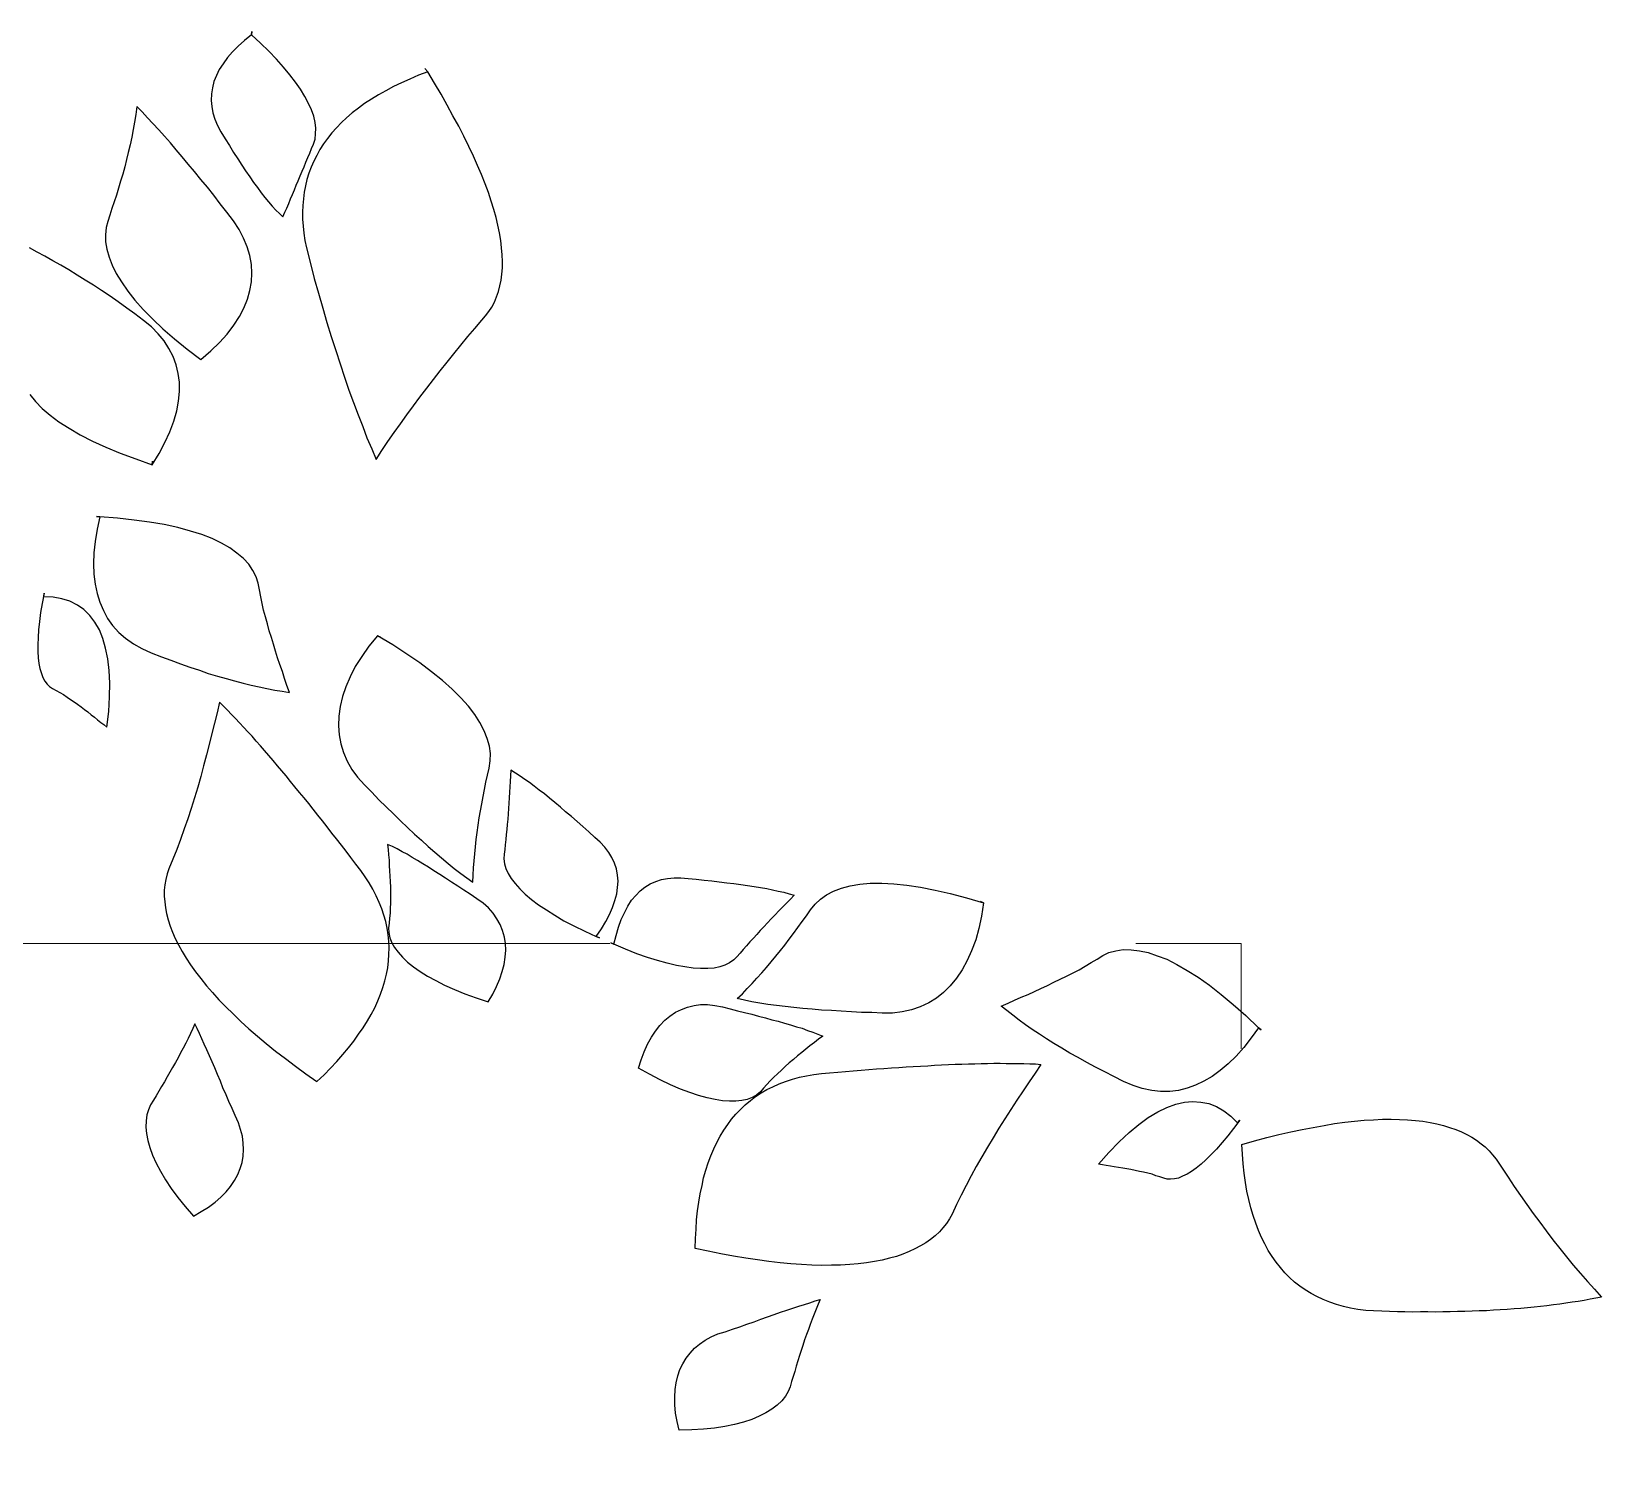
# Model space of a CAD drawing. Header units: metres. Extents: x -4.2 to 85, y -21.1 to 42.
# Drawn here: x 35.3923 to 35.7654, y 21.1872 to 21.5267 of the extents above; entities that cross this region are included whole.
import ezdxf

# ---------------------------------------------------------------- set-up
doc = ezdxf.new("R2010")
doc.units = ezdxf.units.M
doc.header["$MEASUREMENT"] = 0
doc.linetypes.add('XREF ÁREAS COMUNS LILAC$0$HIDDEN', pattern=[0.375, 0.25, -0.125])
doc.layers.add('XREF ÁREAS COMUNS LILAC$0$PROJECAO', color=8, linetype='XREF ÁREAS COMUNS LILAC$0$HIDDEN')
doc.layers.add('XREF ÁREAS COMUNS LILAC$0$VEGET', color=8, linetype='Continuous')

# ---------------------------------------------------------------- blocks, each defined once
blk = doc.blocks.new('XREF ÁREAS COMUNS LILAC$0$ARV')
at = {"layer": 'XREF ÁREAS COMUNS LILAC$0$VEGET'}
for points in [[(-3.77426, 2.56804), (-3.77426, 2.56804), (-3.77328, 2.57028), (-3.77235, 2.57245), (-3.7715, 2.5746), (-3.7707, 2.57669), (-3.76997, 2.57871), (-3.7693, 2.58071), (-3.76865, 2.58265), (-3.76805, 2.58453), (-3.76753, 2.58638), (-3.7671, 2.58816), (-3.76666, 2.58988), (-3.76631, 2.59159), (-3.766, 2.59323), (-3.76578, 2.59484), (-3.76559, 2.59634), (-3.76544, 2.59783), (-3.76538, 2.5993), (-3.76532, 2.60071), (-3.76538, 2.60204), (-3.76543, 2.60332), (-3.76558, 2.60457), (-3.76576, 2.60576), (-3.76599, 2.60694), (-3.76625, 2.60805), (-3.7666, 2.60909), (-3.76699, 2.61012), (-3.7674, 2.61104), (-3.76793, 2.61197), (-3.76842, 2.61282), (-3.76901, 2.61363), (-3.76969, 2.61437), (-3.77036, 2.61511), (-3.77036, 2.61511), (-3.77188, 2.61645), (-3.77339, 2.61778), (-3.77492, 2.61916), (-3.77644, 2.62054), (-3.77792, 2.62193), (-3.7794, 2.62332), (-3.78085, 2.62478), (-3.78228, 2.62618), (-3.78372, 2.62764), (-3.78512, 2.62911), (-3.78647, 2.63059), (-3.78787, 2.63205), (-3.78917, 2.63355), (-3.79047, 2.63504), (-3.79172, 2.63655), (-3.79297, 2.63806), (-3.79297, 2.63806), (-3.79335, 2.63702), (-3.79369, 2.636), (-3.79407, 2.63496), (-3.79438, 2.63389), (-3.7947, 2.63282), (-3.79505, 2.63168), (-3.79536, 2.63056), (-3.79566, 2.62944), (-3.796, 2.62826), (-3.79629, 2.62709), (-3.79658, 2.62592), (-3.79688, 2.62476), (-3.79715, 2.62354), (-3.79743, 2.62232), (-3.79769, 2.62106), (-3.79796, 2.61979), (-3.79822, 2.61853), (-3.79849, 2.61727), (-3.79869, 2.61597), (-3.79894, 2.61466), (-3.79919, 2.61334), (-3.79938, 2.612), (-3.79962, 2.61064), (-3.79981, 2.60929), (-3.80004, 2.60793), (-3.80022, 2.60654), (-3.80041, 2.60519), (-3.80063, 2.60378), (-3.80079, 2.60234), (-3.80097, 2.60095), (-3.80113, 2.5995), (-3.80129, 2.59806), (-3.80129, 2.59806), (-3.80144, 2.59657), (-3.80154, 2.5951), (-3.80155, 2.59365), (-3.80152, 2.59226), (-3.80139, 2.5909), (-3.80122, 2.58955), (-3.80096, 2.58828), (-3.80066, 2.58702), (-3.80026, 2.58578), (-3.79983, 2.58461), (-3.79935, 2.58346), (-3.79878, 2.58237), (-3.79817, 2.58131), (-3.79746, 2.58026), (-3.79672, 2.57928), (-3.79588, 2.57833), (-3.795, 2.57739), (-3.79408, 2.57651), (-3.79306, 2.57566), (-3.79195, 2.57484), (-3.79085, 2.57406), (-3.78966, 2.57331), (-3.78838, 2.57264), (-3.78706, 2.57198), (-3.78568, 2.57133), (-3.78423, 2.57076), (-3.78273, 2.5702), (-3.78114, 2.56971), (-3.77951, 2.56924), (-3.77783, 2.56879), (-3.77607, 2.5684), (-3.77426, 2.56804)], [(-3.75275, 2.56862), (-3.75239, 2.5681), (-3.75239, 2.5681), (-3.75446, 2.567), (-3.75642, 2.56588), (-3.75821, 2.5647), (-3.75983, 2.56347), (-3.76128, 2.56218), (-3.76255, 2.56084), (-3.76366, 2.55944), (-3.76461, 2.55803), (-3.76537, 2.55653), (-3.76598, 2.55501), (-3.76641, 2.55344), (-3.76667, 2.55176), (-3.76671, 2.5501), (-3.76657, 2.54832), (-3.76628, 2.54655), (-3.76575, 2.54468), (-3.76575, 2.54468), (-3.76512, 2.54279), (-3.76451, 2.54099), (-3.7639, 2.5392), (-3.76325, 2.53747), (-3.76256, 2.53575), (-3.76194, 2.53411), (-3.76128, 2.53249), (-3.76058, 2.53093), (-3.75991, 2.52946), (-3.75924, 2.528), (-3.75858, 2.52658), (-3.75789, 2.52523), (-3.75721, 2.52392), (-3.75648, 2.52262), (-3.75578, 2.52142), (-3.75509, 2.52027), (-3.75509, 2.52027), (-3.75439, 2.52145), (-3.75368, 2.52259), (-3.75296, 2.52372), (-3.75226, 2.5249), (-3.75154, 2.52603), (-3.75082, 2.52712), (-3.7501, 2.52825), (-3.74937, 2.52933), (-3.74864, 2.53042), (-3.74792, 2.5315), (-3.74714, 2.5326), (-3.7464, 2.53364), (-3.74559, 2.53464), (-3.74479, 2.53564), (-3.74399, 2.53665), (-3.74317, 2.5376), (-3.74317, 2.5376), (-3.74249, 2.53867), (-3.74196, 2.53991), (-3.74155, 2.54121), (-3.74139, 2.54265), (-3.74136, 2.54421), (-3.74146, 2.54584), (-3.7418, 2.54761), (-3.74222, 2.54945), (-3.74288, 2.55144), (-3.74372, 2.55348), (-3.7447, 2.55568), (-3.74587, 2.55799), (-3.74726, 2.56034), (-3.74878, 2.56281), (-3.7505, 2.56543), (-3.75239, 2.5681), (-3.75275, 2.56862)], [(-3.76989, 2.56704), (-3.76989, 2.56704), (-3.77154, 2.56611), (-3.77306, 2.56527), (-3.77446, 2.56436), (-3.77577, 2.56352), (-3.77693, 2.56268), (-3.778, 2.56186), (-3.77896, 2.56107), (-3.77982, 2.56026), (-3.78053, 2.55949), (-3.78115, 2.55875), (-3.78166, 2.55798), (-3.78209, 2.55729), (-3.78236, 2.5566), (-3.78251, 2.55588), (-3.78259, 2.55524), (-3.78251, 2.55459), (-3.78251, 2.55459), (-3.78236, 2.55385), (-3.78224, 2.55306), (-3.78208, 2.55233), (-3.78201, 2.55152), (-3.78194, 2.55071), (-3.78188, 2.54996), (-3.78181, 2.54915), (-3.78173, 2.54834), (-3.78172, 2.54757), (-3.78171, 2.5468), (-3.78169, 2.54598), (-3.78168, 2.5452), (-3.78168, 2.54448), (-3.78167, 2.54371), (-3.78162, 2.54299), (-3.78162, 2.54227), (-3.78162, 2.54227), (-3.77917, 2.54384), (-3.77698, 2.54544), (-3.775, 2.54703), (-3.77327, 2.54861), (-3.77175, 2.55017), (-3.77049, 2.55177), (-3.76943, 2.55331), (-3.76857, 2.55485), (-3.76802, 2.5564), (-3.76767, 2.55789), (-3.76754, 2.55943), (-3.76764, 2.5609), (-3.76796, 2.56241), (-3.76857, 2.56385), (-3.76939, 2.56527), (-3.77041, 2.56669), (-3.76989, 2.56704)], [(-3.80753, 2.47036), (-3.80753, 2.47036), (-3.80753, 2.47036), (-3.80571, 2.47015), (-3.80397, 2.47002), (-3.80227, 2.46988), (-3.8006, 2.46983), (-3.79895, 2.46983), (-3.7974, 2.46986), (-3.79584, 2.46999), (-3.79436, 2.47009), (-3.79287, 2.47031), (-3.79149, 2.47054), (-3.79012, 2.47082), (-3.78878, 2.4712), (-3.7875, 2.47161), (-3.78628, 2.47206), (-3.78508, 2.47256), (-3.78395, 2.47313), (-3.78287, 2.4737), (-3.78181, 2.47436), (-3.78083, 2.4751), (-3.77985, 2.47584), (-3.77894, 2.47667), (-3.7781, 2.47753), (-3.77727, 2.47843), (-3.77651, 2.47942), (-3.77582, 2.48044), (-3.77514, 2.48152), (-3.77452, 2.48262), (-3.77393, 2.48382), (-3.7734, 2.48506), (-3.77293, 2.48633), (-3.77252, 2.48763), (-3.77214, 2.48903), (-3.77214, 2.48903), (-3.77182, 2.49047), (-3.77147, 2.49196), (-3.77115, 2.4934), (-3.77082, 2.49479), (-3.7705, 2.49622), (-3.77021, 2.49759), (-3.76988, 2.49898), (-3.76959, 2.50035), (-3.76931, 2.50173), (-3.76901, 2.50305), (-3.76871, 2.50438), (-3.76846, 2.50569), (-3.76821, 2.507), (-3.76796, 2.50832), (-3.7677, 2.50958), (-3.76743, 2.51084), (-3.76722, 2.51209), (-3.76699, 2.5133), (-3.76677, 2.51455), (-3.76654, 2.51575), (-3.76636, 2.51694), (-3.76616, 2.51808), (-3.76598, 2.51927), (-3.76579, 2.52041), (-3.76564, 2.52154), (-3.76549, 2.52267), (-3.76534, 2.52379), (-3.76518, 2.52487), (-3.76507, 2.52594), (-3.76496, 2.52701), (-3.76484, 2.52807), (-3.76477, 2.52908), (-3.76477, 2.52908), (-3.76654, 2.52822), (-3.76831, 2.52735), (-3.77013, 2.52648), (-3.772, 2.52559), (-3.77383, 2.52471), (-3.77571, 2.52387), (-3.77759, 2.52303), (-3.77948, 2.52219), (-3.78137, 2.52139), (-3.78327, 2.5206), (-3.78518, 2.51985), (-3.78705, 2.51917), (-3.78898, 2.51847), (-3.79087, 2.51784), (-3.79271, 2.51721), (-3.79458, 2.51669), (-3.79458, 2.51669), (-3.79551, 2.51632), (-3.79646, 2.51584), (-3.79735, 2.51533), (-3.79818, 2.51479), (-3.79902, 2.51409), (-3.79979, 2.51335), (-3.80055, 2.51257), (-3.80124, 2.5117), (-3.80195, 2.51073), (-3.80259, 2.50972), (-3.80323, 2.50866), (-3.80378, 2.50752), (-3.80432, 2.50628), (-3.80483, 2.505), (-3.80532, 2.50362), (-3.80575, 2.50221), (-3.80615, 2.5007), (-3.80649, 2.49915), (-3.80685, 2.4975), (-3.80711, 2.49582), (-3.80738, 2.49404), (-3.80759, 2.49222), (-3.80773, 2.49032), (-3.8079, 2.48836), (-3.80801, 2.48636), (-3.80803, 2.48424), (-3.80805, 2.48211), (-3.80804, 2.47989), (-3.80796, 2.47758), (-3.80787, 2.47523), (-3.80771, 2.47284), (-3.80753, 2.47036)], [(-3.73644, 2.51374), (-3.73662, 2.51436), (-3.73662, 2.51436), (-3.73909, 2.51434), (-3.74142, 2.51415), (-3.74362, 2.51389), (-3.74571, 2.5134), (-3.74762, 2.51286), (-3.74945, 2.51219), (-3.75113, 2.51136), (-3.75267, 2.5104), (-3.75408, 2.50934), (-3.7553, 2.50816), (-3.75638, 2.50687), (-3.75732, 2.50542), (-3.75813, 2.5039), (-3.75874, 2.50223), (-3.75919, 2.5005), (-3.75948, 2.4986), (-3.75948, 2.4986), (-3.75966, 2.49669), (-3.7599, 2.49476), (-3.76005, 2.49291), (-3.76018, 2.49101), (-3.76034, 2.48921), (-3.76051, 2.4874), (-3.76058, 2.48562), (-3.76066, 2.48389), (-3.76075, 2.48221), (-3.76081, 2.48059), (-3.76082, 2.47899), (-3.76084, 2.47738), (-3.76083, 2.47588), (-3.76077, 2.4744), (-3.76068, 2.47297), (-3.76055, 2.47161), (-3.76055, 2.47161), (-3.75954, 2.47242), (-3.75846, 2.47319), (-3.75739, 2.47395), (-3.7563, 2.47468), (-3.75522, 2.47545), (-3.75408, 2.47618), (-3.75293, 2.47687), (-3.7518, 2.4776), (-3.75064, 2.47829), (-3.74949, 2.47897), (-3.74833, 2.47961), (-3.74712, 2.48027), (-3.74595, 2.4809), (-3.74474, 2.48156), (-3.74356, 2.48215), (-3.74234, 2.48275), (-3.74234, 2.48275), (-3.74118, 2.48344), (-3.74014, 2.4843), (-3.73918, 2.4853), (-3.73833, 2.48652), (-3.73757, 2.48787), (-3.73693, 2.48945), (-3.73638, 2.49116), (-3.73593, 2.49304), (-3.73564, 2.49514), (-3.73544, 2.49737), (-3.73535, 2.49978), (-3.73535, 2.50236), (-3.73551, 2.50511), (-3.73575, 2.50799), (-3.73611, 2.51109), (-3.73662, 2.51436), (-3.73644, 2.51374)], [(-3.84134, 2.47215), (-3.84134, 2.47215), (-3.84134, 2.47215), (-3.83978, 2.47156), (-3.83829, 2.47105), (-3.83679, 2.47069), (-3.83538, 2.47047), (-3.834, 2.47034), (-3.83271, 2.47034), (-3.8314, 2.47046), (-3.83017, 2.4707), (-3.82904, 2.47107), (-3.82793, 2.47154), (-3.82691, 2.47214), (-3.82591, 2.47283), (-3.82501, 2.47366), (-3.82413, 2.47458), (-3.82339, 2.47561), (-3.82267, 2.47674), (-3.82267, 2.47674), (-3.82206, 2.47806), (-3.82138, 2.47933), (-3.82076, 2.48059), (-3.82012, 2.48181), (-3.81949, 2.48307), (-3.81884, 2.48424), (-3.81825, 2.48544), (-3.81764, 2.48659), (-3.81707, 2.48769), (-3.8165, 2.48878), (-3.81597, 2.48986), (-3.81549, 2.49087), (-3.815, 2.49189), (-3.81454, 2.49285), (-3.81407, 2.49376), (-3.8137, 2.49464), (-3.8137, 2.49464), (-3.81461, 2.49438), (-3.81558, 2.49416), (-3.81654, 2.49389), (-3.81751, 2.49366), (-3.81853, 2.49343), (-3.81952, 2.49325), (-3.82049, 2.49303), (-3.82152, 2.49284), (-3.82256, 2.49266), (-3.82354, 2.49248), (-3.82453, 2.49231), (-3.82556, 2.49212), (-3.82656, 2.49199), (-3.82754, 2.49182), (-3.82854, 2.49169), (-3.82948, 2.49153), (-3.82948, 2.49153), (-3.83048, 2.4914), (-3.83144, 2.49113), (-3.83237, 2.49077), (-3.83329, 2.4902), (-3.83423, 2.48947), (-3.83507, 2.48861), (-3.83592, 2.48759), (-3.83668, 2.48645), (-3.83747, 2.48519), (-3.8382, 2.48374), (-3.83884, 2.48217), (-3.83949, 2.48043), (-3.84005, 2.47857), (-3.84052, 2.47657), (-3.84095, 2.47443), (-3.84134, 2.47215)], [(-3.77591, 2.45528), (-3.77591, 2.45528), (-3.77591, 2.45528), (-3.77428, 2.45554), (-3.77273, 2.45592), (-3.77125, 2.45634), (-3.7699, 2.45688), (-3.76866, 2.45743), (-3.76751, 2.45812), (-3.76643, 2.45889), (-3.76552, 2.45971), (-3.76469, 2.46062), (-3.764, 2.46164), (-3.76342, 2.46269), (-3.76297, 2.46385), (-3.76263, 2.46503), (-3.76243, 2.46633), (-3.76239, 2.46768), (-3.76248, 2.4691), (-3.76248, 2.4691), (-3.76264, 2.47056), (-3.76282, 2.47196), (-3.76295, 2.47332), (-3.76307, 2.47468), (-3.76323, 2.47598), (-3.76339, 2.47728), (-3.76354, 2.47853), (-3.76367, 2.47973), (-3.76385, 2.48092), (-3.76402, 2.48207), (-3.76419, 2.48321), (-3.76434, 2.4843), (-3.76458, 2.48532), (-3.76476, 2.48636), (-3.76499, 2.48733), (-3.76526, 2.48829), (-3.76526, 2.48829), (-3.76594, 2.48758), (-3.76663, 2.48692), (-3.76736, 2.48619), (-3.7681, 2.48552), (-3.76879, 2.48486), (-3.76953, 2.48418), (-3.77027, 2.48351), (-3.77101, 2.48283), (-3.77181, 2.48219), (-3.77257, 2.48157), (-3.77332, 2.48094), (-3.77404, 2.48038), (-3.77481, 2.4798), (-3.77559, 2.47927), (-3.77633, 2.47875), (-3.77707, 2.47828), (-3.77707, 2.47828), (-3.77773, 2.47768), (-3.77834, 2.47689), (-3.77882, 2.47603), (-3.77918, 2.4751), (-3.77945, 2.47404), (-3.77963, 2.47285), (-3.77972, 2.47153), (-3.77969, 2.47015), (-3.77957, 2.46863), (-3.77938, 2.46703), (-3.77905, 2.46531), (-3.77865, 2.46351), (-3.77811, 2.46159), (-3.77749, 2.45959), (-3.77674, 2.45748), (-3.77591, 2.45528)], [(-3.75359, 2.44694), (-3.75377, 2.44756), (-3.75377, 2.44756), (-3.75211, 2.44772), (-3.75052, 2.44796), (-3.74906, 2.44827), (-3.74772, 2.44865), (-3.74645, 2.44911), (-3.74526, 2.44965), (-3.74425, 2.4503), (-3.7433, 2.45098), (-3.74249, 2.45178), (-3.74176, 2.45266), (-3.74115, 2.45361), (-3.74066, 2.45462), (-3.74029, 2.45571), (-3.74, 2.45688), (-3.73983, 2.45811), (-3.7398, 2.45947), (-3.7398, 2.45947), (-3.73971, 2.46099), (-3.73966, 2.46246), (-3.7396, 2.46387), (-3.73958, 2.46527), (-3.73956, 2.46667), (-3.73951, 2.46798), (-3.73953, 2.46932), (-3.73952, 2.47057), (-3.73951, 2.47181), (-3.73958, 2.47298), (-3.7396, 2.47416), (-3.73966, 2.47528), (-3.73975, 2.47634), (-3.73984, 2.4774), (-3.73997, 2.4784), (-3.7401, 2.4794), (-3.7401, 2.4794), (-3.74091, 2.47881), (-3.74176, 2.47816), (-3.74258, 2.47756), (-3.74339, 2.47697), (-3.74421, 2.47638), (-3.74503, 2.47579), (-3.74584, 2.47519), (-3.74667, 2.47465), (-3.74744, 2.47407), (-3.74827, 2.47353), (-3.74905, 2.473), (-3.74983, 2.47247), (-3.75061, 2.47194), (-3.75139, 2.4714), (-3.75214, 2.47094), (-3.75289, 2.47047), (-3.75289, 2.47047), (-3.75357, 2.46996), (-3.7542, 2.46927), (-3.75476, 2.46849), (-3.75518, 2.4676), (-3.75556, 2.46656), (-3.7558, 2.4654), (-3.75601, 2.4641), (-3.75613, 2.46272), (-3.75611, 2.46118), (-3.75608, 2.45958), (-3.75589, 2.45783), (-3.75563, 2.45599), (-3.75534, 2.45405), (-3.75492, 2.452), (-3.75436, 2.44983), (-3.75377, 2.44756), (-3.75359, 2.44694)], [(-3.75297, 2.44474), (-3.7528, 2.44411), (-3.7528, 2.44411), (-3.7513, 2.44485), (-3.74982, 2.44547), (-3.74841, 2.44597), (-3.74707, 2.44635), (-3.74575, 2.44662), (-3.74445, 2.44678), (-3.74325, 2.44676), (-3.74209, 2.44667), (-3.74098, 2.44641), (-3.73989, 2.44605), (-3.73888, 2.44556), (-3.73793, 2.44495), (-3.73705, 2.44421), (-3.73619, 2.44337), (-3.7354, 2.4424), (-3.73467, 2.44126), (-3.73467, 2.44126), (-3.7338, 2.44001), (-3.73299, 2.43879), (-3.73219, 2.43762), (-3.73144, 2.43643), (-3.73069, 2.43525), (-3.72997, 2.43416), (-3.72929, 2.43301), (-3.72863, 2.43195), (-3.72797, 2.4309), (-3.72742, 2.42986), (-3.72682, 2.42884), (-3.72628, 2.42785), (-3.72581, 2.4269), (-3.72533, 2.42595), (-3.72492, 2.42503), (-3.7245, 2.42412), (-3.7245, 2.42412), (-3.72551, 2.42419), (-3.72657, 2.42431), (-3.72758, 2.42439), (-3.72858, 2.42446), (-3.72959, 2.42454), (-3.73059, 2.42462), (-3.7316, 2.4247), (-3.73259, 2.42473), (-3.73355, 2.42482), (-3.73454, 2.42485), (-3.73548, 2.4249), (-3.73642, 2.42494), (-3.73737, 2.42499), (-3.73831, 2.42503), (-3.73919, 2.42504), (-3.74007, 2.42505), (-3.74007, 2.42505), (-3.74092, 2.42512), (-3.74182, 2.42538), (-3.7427, 2.42576), (-3.74353, 2.4263), (-3.7444, 2.42699), (-3.74521, 2.42784), (-3.74606, 2.42884), (-3.74689, 2.42995), (-3.74768, 2.43128), (-3.74848, 2.43266), (-3.74924, 2.43426), (-3.74998, 2.43596), (-3.75075, 2.43776), (-3.75146, 2.43973), (-3.75211, 2.44188), (-3.7528, 2.44411), (-3.75297, 2.44474)], [(-3.76764, 2.42596), (-3.76764, 2.42596), (-3.76764, 2.42596), (-3.76611, 2.4266), (-3.76459, 2.42708), (-3.76311, 2.4275), (-3.76168, 2.42775), (-3.76033, 2.42792), (-3.75899, 2.42794), (-3.75767, 2.42784), (-3.75647, 2.42761), (-3.75529, 2.42727), (-3.75416, 2.42677), (-3.75312, 2.42618), (-3.75213, 2.42542), (-3.75122, 2.42459), (-3.75037, 2.42359), (-3.74964, 2.42246), (-3.74897, 2.4212), (-3.74897, 2.4212), (-3.74834, 2.41987), (-3.74777, 2.41859), (-3.74716, 2.41736), (-3.74656, 2.41613), (-3.74602, 2.41494), (-3.74547, 2.41375), (-3.74494, 2.41261), (-3.74443, 2.41151), (-3.74396, 2.4104), (-3.74351, 2.40934), (-3.74305, 2.40828), (-3.74261, 2.40727), (-3.74228, 2.40627), (-3.7419, 2.40529), (-3.74158, 2.40435), (-3.74131, 2.40339), (-3.74131, 2.40339), (-3.74226, 2.40364), (-3.7432, 2.40384), (-3.74419, 2.40408), (-3.74518, 2.40427), (-3.74611, 2.40447), (-3.7471, 2.40466), (-3.74808, 2.40484), (-3.74907, 2.40503), (-3.75008, 2.40516), (-3.75105, 2.4053), (-3.75202, 2.40544), (-3.75293, 2.40554), (-3.75389, 2.40564), (-3.75483, 2.40568), (-3.75573, 2.40574), (-3.75661, 2.40575), (-3.75661, 2.40575), (-3.75749, 2.40591), (-3.75841, 2.40627), (-3.75927, 2.40675), (-3.76007, 2.40736), (-3.76085, 2.40812), (-3.76163, 2.40904), (-3.7624, 2.41012), (-3.7631, 2.41131), (-3.76379, 2.41267), (-3.76446, 2.41414), (-3.76508, 2.41577), (-3.76567, 2.41752), (-3.76621, 2.41943), (-3.76673, 2.42146), (-3.7672, 2.42366), (-3.76764, 2.42596)], [(-3.70344, 2.39675), (-3.70326, 2.39613), (-3.70326, 2.39613), (-3.70539, 2.39485), (-3.70747, 2.3938), (-3.70948, 2.39287), (-3.71151, 2.39219), (-3.71343, 2.39165), (-3.71534, 2.39127), (-3.71721, 2.39111), (-3.71902, 2.39111), (-3.72078, 2.39129), (-3.72243, 2.39165), (-3.72403, 2.39218), (-3.72558, 2.39293), (-3.72707, 2.39381), (-3.72847, 2.39491), (-3.72975, 2.39615), (-3.73099, 2.39761), (-3.73099, 2.39761), (-3.73215, 2.39915), (-3.73335, 2.40067), (-3.73445, 2.40217), (-3.73556, 2.40372), (-3.73664, 2.40517), (-3.73772, 2.40663), (-3.73871, 2.40811), (-3.73968, 2.40954), (-3.74064, 2.41092), (-3.74154, 2.41227), (-3.74239, 2.41364), (-3.74324, 2.415), (-3.74402, 2.41628), (-3.74474, 2.41758), (-3.74541, 2.41884), (-3.74601, 2.42006), (-3.74601, 2.42006), (-3.74473, 2.41991), (-3.74341, 2.41982), (-3.74209, 2.41972), (-3.74078, 2.41968), (-3.73946, 2.41958), (-3.73811, 2.41955), (-3.73677, 2.41957), (-3.73542, 2.41954), (-3.73408, 2.41955), (-3.73274, 2.41957), (-3.73141, 2.41963), (-3.73003, 2.41971), (-3.72871, 2.41977), (-3.72733, 2.41985), (-3.72602, 2.41996), (-3.72466, 2.42009), (-3.72466, 2.42009), (-3.72332, 2.4201), (-3.72197, 2.41992), (-3.72063, 2.41957), (-3.71927, 2.41897), (-3.71792, 2.41821), (-3.71655, 2.4172), (-3.71519, 2.41604), (-3.71382, 2.41466), (-3.71248, 2.41303), (-3.71114, 2.41123), (-3.7098, 2.40923), (-3.70846, 2.40702), (-3.70715, 2.4046), (-3.70585, 2.40201), (-3.70454, 2.39918), (-3.70326, 2.39613), (-3.70344, 2.39675)], [(-3.59782, 2.39013), (-3.5984, 2.39074), (-3.5984, 2.39074), (-3.59925, 2.38916), (-3.60017, 2.38766), (-3.60106, 2.38622), (-3.60196, 2.38483), (-3.60293, 2.38352), (-3.60388, 2.38227), (-3.60484, 2.38112), (-3.60581, 2.37996), (-3.60682, 2.37895), (-3.60788, 2.37793), (-3.60891, 2.37702), (-3.60993, 2.37622), (-3.611, 2.37545), (-3.61209, 2.37473), (-3.6132, 2.37405), (-3.61428, 2.37349), (-3.61542, 2.37296), (-3.61659, 2.37253), (-3.61773, 2.37215), (-3.61888, 2.37183), (-3.62004, 2.37155), (-3.62128, 2.37136), (-3.62248, 2.37123), (-3.62367, 2.3712), (-3.62491, 2.37121), (-3.62617, 2.37127), (-3.62739, 2.37139), (-3.62869, 2.3716), (-3.62995, 2.37186), (-3.63123, 2.37217), (-3.63254, 2.37258), (-3.63386, 2.37303), (-3.63386, 2.37303), (-3.63661, 2.37417), (-3.6393, 2.37528), (-3.64189, 2.37641), (-3.6445, 2.37758), (-3.64705, 2.37873), (-3.6495, 2.3799), (-3.65195, 2.38107), (-3.65429, 2.38222), (-3.65658, 2.38338), (-3.65888, 2.38454), (-3.66101, 2.3857), (-3.66315, 2.38686), (-3.66518, 2.38799), (-3.66719, 2.38908), (-3.66907, 2.39025), (-3.67093, 2.39133), (-3.67093, 2.39133), (-3.66909, 2.39216), (-3.66732, 2.39302), (-3.66551, 2.39395), (-3.6637, 2.39487), (-3.6619, 2.3958), (-3.6601, 2.39677), (-3.65831, 2.39774), (-3.65652, 2.39876), (-3.65474, 2.39978), (-3.65296, 2.4008), (-3.65118, 2.40182), (-3.64946, 2.40287), (-3.64774, 2.40393), (-3.64597, 2.40499), (-3.64432, 2.40608), (-3.6426, 2.40714), (-3.6426, 2.40714), (-3.64172, 2.40769), (-3.64083, 2.4082), (-3.63991, 2.40862), (-3.63892, 2.40895), (-3.63791, 2.40923), (-3.63688, 2.40942), (-3.63583, 2.40956), (-3.63471, 2.40962), (-3.63362, 2.40962), (-3.63246, 2.40953), (-3.63124, 2.40941), (-3.63003, 2.40918), (-3.62876, 2.40887), (-3.62748, 2.40856), (-3.62611, 2.40811), (-3.62473, 2.40762), (-3.62334, 2.40709), (-3.62192, 2.40645), (-3.62049, 2.40577), (-3.61898, 2.40501), (-3.61746, 2.40419), (-3.61586, 2.4033), (-3.6143, 2.40234), (-3.61266, 2.40131), (-3.61101, 2.40022), (-3.60928, 2.39905), (-3.60754, 2.39784), (-3.60578, 2.39652), (-3.604, 2.39516), (-3.60215, 2.39377), (-3.60029, 2.39228), (-3.5984, 2.39074), (-3.59782, 2.39013)], [(-3.78671, 2.39658), (-3.78671, 2.39658), (-3.78671, 2.39658), (-3.78527, 2.39771), (-3.78386, 2.39873), (-3.78248, 2.39974), (-3.78109, 2.40065), (-3.77968, 2.40152), (-3.77835, 2.40231), (-3.77694, 2.40301), (-3.77563, 2.40369), (-3.77425, 2.40429), (-3.77295, 2.40481), (-3.77164, 2.40529), (-3.77029, 2.40566), (-3.76899, 2.40598), (-3.76771, 2.40624), (-3.76643, 2.40644), (-3.76516, 2.40654), (-3.76395, 2.40663), (-3.7627, 2.40662), (-3.76148, 2.4065), (-3.76025, 2.40638), (-3.75905, 2.40615), (-3.75788, 2.40585), (-3.7567, 2.40552), (-3.75554, 2.40507), (-3.75441, 2.40456), (-3.75327, 2.404), (-3.75217, 2.40338), (-3.75104, 2.40267), (-3.74994, 2.40189), (-3.74887, 2.40105), (-3.74784, 2.40015), (-3.74679, 2.39916), (-3.74679, 2.39916), (-3.74577, 2.3981), (-3.74468, 2.39701), (-3.74366, 2.39595), (-3.74265, 2.39494), (-3.74163, 2.39389), (-3.74067, 2.39287), (-3.73966, 2.39186), (-3.7387, 2.39084), (-3.73774, 2.38981), (-3.73679, 2.38884), (-3.73584, 2.38787), (-3.73494, 2.38688), (-3.73405, 2.38589), (-3.73315, 2.3849), (-3.73226, 2.38396), (-3.73137, 2.38302), (-3.73054, 2.38207), (-3.72971, 2.38116), (-3.72887, 2.38021), (-3.72805, 2.37931), (-3.72727, 2.37839), (-3.72651, 2.37752), (-3.72573, 2.3766), (-3.72497, 2.37573), (-3.72426, 2.37484), (-3.72354, 2.37396), (-3.72283, 2.37307), (-3.72213, 2.37224), (-3.72147, 2.37139), (-3.72082, 2.37054), (-3.72016, 2.36969), (-3.71957, 2.36887), (-3.71957, 2.36887), (-3.72154, 2.36868), (-3.7235, 2.36849), (-3.72551, 2.36828), (-3.72757, 2.36806), (-3.72958, 2.36786), (-3.73162, 2.36759), (-3.73367, 2.36732), (-3.73572, 2.36706), (-3.73775, 2.36674), (-3.73978, 2.36643), (-3.7418, 2.36607), (-3.74375, 2.36567), (-3.74576, 2.36526), (-3.7477, 2.36481), (-3.7496, 2.36438), (-3.75147, 2.36386), (-3.75147, 2.36386), (-3.75245, 2.36368), (-3.75351, 2.36359), (-3.75454, 2.36356), (-3.75553, 2.36359), (-3.75661, 2.36375), (-3.75765, 2.36397), (-3.75871, 2.36424), (-3.75975, 2.36462), (-3.76086, 2.36508), (-3.76194, 2.36561), (-3.76303, 2.36618), (-3.76411, 2.36686), (-3.7652, 2.36764), (-3.76632, 2.36846), (-3.76745, 2.36938), (-3.76856, 2.37036), (-3.76969, 2.37144), (-3.77079, 2.37258), (-3.77196, 2.3738), (-3.77305, 2.37509), (-3.77421, 2.37647), (-3.77534, 2.37791), (-3.77645, 2.37946), (-3.77762, 2.38105), (-3.77876, 2.38269), (-3.77989, 2.38449), (-3.78102, 2.38629), (-3.78217, 2.38819), (-3.78331, 2.3902), (-3.78446, 2.39225), (-3.78557, 2.39437), (-3.78671, 2.39658)], [(-3.81461, 2.37739), (-3.81461, 2.37739), (-3.81461, 2.37739), (-3.81358, 2.37871), (-3.81258, 2.37992), (-3.81149, 2.38101), (-3.81041, 2.38193), (-3.8093, 2.38276), (-3.80819, 2.38344), (-3.80702, 2.38403), (-3.80585, 2.38446), (-3.80468, 2.38474), (-3.80349, 2.38492), (-3.80231, 2.38494), (-3.8011, 2.38487), (-3.7999, 2.38464), (-3.79867, 2.38432), (-3.79749, 2.38382), (-3.79629, 2.38323), (-3.79629, 2.38323), (-3.79508, 2.38243), (-3.79384, 2.38169), (-3.79265, 2.38095), (-3.79147, 2.38024), (-3.79027, 2.37949), (-3.78911, 2.37884), (-3.78797, 2.37813), (-3.78685, 2.37746), (-3.7858, 2.37683), (-3.78474, 2.37619), (-3.78373, 2.37555), (-3.78278, 2.37494), (-3.78183, 2.37432), (-3.78094, 2.37375), (-3.78007, 2.37322), (-3.77929, 2.37266), (-3.77929, 2.37266), (-3.7802, 2.3724), (-3.78115, 2.37209), (-3.78211, 2.37182), (-3.78305, 2.3715), (-3.78404, 2.37117), (-3.78497, 2.3708), (-3.78592, 2.37048), (-3.7869, 2.3701), (-3.78788, 2.36972), (-3.78881, 2.36936), (-3.78974, 2.36899), (-3.79072, 2.36861), (-3.79164, 2.3682), (-3.79257, 2.36783), (-3.79349, 2.36742), (-3.79437, 2.36706), (-3.79437, 2.36706), (-3.79529, 2.36665), (-3.79624, 2.36638), (-3.79723, 2.3662), (-3.79832, 2.36621), (-3.79949, 2.36634), (-3.80066, 2.36663), (-3.80192, 2.36705), (-3.80317, 2.36763), (-3.80449, 2.36829), (-3.80587, 2.36915), (-3.80724, 2.37016), (-3.8087, 2.3713), (-3.81015, 2.37259), (-3.8116, 2.37405), (-3.81308, 2.37565), (-3.81461, 2.37739)], [(-3.68866, 2.34144), (-3.68863, 2.34207), (-3.68863, 2.34207), (-3.69097, 2.34192), (-3.69323, 2.34186), (-3.69537, 2.34192), (-3.69739, 2.34213), (-3.6993, 2.34247), (-3.70109, 2.34295), (-3.70276, 2.34356), (-3.7043, 2.34427), (-3.70574, 2.34515), (-3.70705, 2.34613), (-3.70825, 2.34724), (-3.70934, 2.34854), (-3.71025, 2.34993), (-3.71106, 2.35152), (-3.71173, 2.35319), (-3.71226, 2.35505), (-3.71226, 2.35505), (-3.71271, 2.357), (-3.71312, 2.35885), (-3.71354, 2.36069), (-3.7139, 2.36251), (-3.71421, 2.36433), (-3.71454, 2.36605), (-3.71482, 2.36778), (-3.71504, 2.36948), (-3.71523, 2.37108), (-3.71542, 2.37268), (-3.7156, 2.37423), (-3.71572, 2.37575), (-3.71582, 2.37722), (-3.71588, 2.3787), (-3.71591, 2.38009), (-3.71593, 2.38143), (-3.71593, 2.38143), (-3.71471, 2.38079), (-3.71351, 2.3802), (-3.71231, 2.37961), (-3.71109, 2.37897), (-3.70989, 2.37838), (-3.7087, 2.37783), (-3.7075, 2.37724), (-3.70632, 2.3767), (-3.70513, 2.37615), (-3.70394, 2.37561), (-3.7027, 2.37508), (-3.70153, 2.37458), (-3.70032, 2.37415), (-3.69911, 2.37371), (-3.6979, 2.37328), (-3.69671, 2.37289), (-3.69671, 2.37289), (-3.69557, 2.37233), (-3.69447, 2.37156), (-3.69344, 2.37066), (-3.69255, 2.36951), (-3.69171, 2.3682), (-3.69094, 2.36676), (-3.69031, 2.36507), (-3.6897, 2.36328), (-3.68923, 2.36124), (-3.68888, 2.35907), (-3.68856, 2.35667), (-3.68835, 2.35409), (-3.68831, 2.35136), (-3.68832, 2.34846), (-3.68842, 2.34533), (-3.68863, 2.34207), (-3.68866, 2.34144)], [(-3.59551, 2.35737), (-3.59614, 2.3574), (-3.59614, 2.3574), (-3.59737, 2.35628), (-3.59858, 2.35526), (-3.59978, 2.35436), (-3.60096, 2.35361), (-3.60218, 2.35296), (-3.60337, 2.35241), (-3.60455, 2.35203), (-3.60571, 2.35175), (-3.60692, 2.35162), (-3.60805, 2.35161), (-3.60923, 2.35174), (-3.61034, 2.352), (-3.61147, 2.35235), (-3.6126, 2.35286), (-3.61367, 2.35354), (-3.61477, 2.35432), (-3.61477, 2.35432), (-3.61592, 2.35529), (-3.61707, 2.35625), (-3.61821, 2.35717), (-3.61925, 2.35812), (-3.62033, 2.35901), (-3.6213, 2.35987), (-3.62228, 2.36078), (-3.62319, 2.36161), (-3.62404, 2.36246), (-3.6249, 2.3633), (-3.6257, 2.36411), (-3.62639, 2.3649), (-3.62708, 2.36569), (-3.6277, 2.36644), (-3.62822, 2.36718), (-3.62874, 2.36791), (-3.62874, 2.36791), (-3.62787, 2.36815), (-3.62706, 2.36838), (-3.62615, 2.36864), (-3.62527, 2.36883), (-3.62441, 2.36908), (-3.6235, 2.36933), (-3.62263, 2.36953), (-3.62172, 2.36979), (-3.62079, 2.37), (-3.61988, 2.37025), (-3.61902, 2.3705), (-3.6181, 2.3707), (-3.61723, 2.37095), (-3.61637, 2.37119), (-3.61549, 2.37139), (-3.61463, 2.37163), (-3.61463, 2.37163), (-3.61365, 2.3718), (-3.61266, 2.37177), (-3.61164, 2.37165), (-3.61058, 2.37138), (-3.60948, 2.37096), (-3.60839, 2.37039), (-3.60725, 2.36968), (-3.60608, 2.36882), (-3.60488, 2.36786), (-3.60369, 2.36675), (-3.6025, 2.36548), (-3.60124, 2.36413), (-3.59999, 2.36262), (-3.59871, 2.36102), (-3.59744, 2.35926), (-3.59614, 2.3574), (-3.59551, 2.35737)], [(-3.65708, 2.35655), (-3.65708, 2.35655), (-3.65708, 2.35655), (-3.65526, 2.35815), (-3.65348, 2.35953), (-3.65174, 2.3607), (-3.64995, 2.36172), (-3.64822, 2.36252), (-3.64652, 2.3631), (-3.64483, 2.36353), (-3.64313, 2.36375), (-3.64149, 2.3638), (-3.6399, 2.36367), (-3.63831, 2.36335), (-3.63671, 2.36282), (-3.63517, 2.36211), (-3.63368, 2.36124), (-3.6322, 2.36021), (-3.63076, 2.35896), (-3.63076, 2.35896), (-3.62937, 2.35749), (-3.62798, 2.35607), (-3.6266, 2.35465), (-3.62528, 2.35327), (-3.624, 2.35187), (-3.62274, 2.35052), (-3.62153, 2.34915), (-3.62035, 2.34788), (-3.6192, 2.34655), (-3.61807, 2.34532), (-3.61699, 2.34407), (-3.61598, 2.34285), (-3.61501, 2.34163), (-3.61407, 2.3405), (-3.61313, 2.33936), (-3.6123, 2.33825), (-3.6123, 2.33825), (-3.61375, 2.33826), (-3.61519, 2.33822), (-3.61662, 2.33817), (-3.61805, 2.33808), (-3.61952, 2.33798), (-3.62093, 2.33784), (-3.62229, 2.33771), (-3.6237, 2.33757), (-3.62509, 2.33739), (-3.62643, 2.33717), (-3.62777, 2.33699), (-3.62911, 2.33677), (-3.63039, 2.33656), (-3.63167, 2.33631), (-3.63291, 2.33611), (-3.63413, 2.33587), (-3.63413, 2.33587), (-3.63533, 2.33574), (-3.63664, 2.33579), (-3.63794, 2.33599), (-3.63924, 2.3364), (-3.64066, 2.33703), (-3.64208, 2.33782), (-3.64348, 2.33877), (-3.64491, 2.33997), (-3.64643, 2.34135), (-3.64791, 2.3429), (-3.64938, 2.34466), (-3.65093, 2.34665), (-3.65247, 2.3488), (-3.65401, 2.35116), (-3.65553, 2.35378), (-3.65708, 2.35655)], [(-3.67704, 2.3503), (-3.67767, 2.35033), (-3.67767, 2.35033), (-3.67542, 2.35133), (-3.67326, 2.35209), (-3.67116, 2.35274), (-3.66911, 2.35316), (-3.66717, 2.35345), (-3.66533, 2.3535), (-3.66355, 2.35343), (-3.66183, 2.3532), (-3.66026, 2.35276), (-3.65869, 2.35217), (-3.65728, 2.35138), (-3.65592, 2.35041), (-3.65463, 2.34933), (-3.65345, 2.34806), (-3.65236, 2.34661), (-3.65139, 2.34497), (-3.65139, 2.34497), (-3.65044, 2.34327), (-3.64956, 2.34161), (-3.64866, 2.33989), (-3.64783, 2.33822), (-3.64699, 2.33654), (-3.64622, 2.33489), (-3.64549, 2.33324), (-3.64478, 2.33163), (-3.64405, 2.32997), (-3.6434, 2.3284), (-3.6428, 2.32681), (-3.64215, 2.32523), (-3.6416, 2.32368), (-3.64103, 2.32219)], [(-3.66798, 2.32607), (-3.66911, 2.3273), (-3.67018, 2.3287), (-3.67125, 2.33032), (-3.67222, 2.33211), (-3.67315, 2.33412), (-3.67404, 2.33636), (-3.67487, 2.33876), (-3.67566, 2.34138), (-3.6764, 2.34417), (-3.67703, 2.34715), (-3.67767, 2.35033), (-3.67704, 2.3503)], [(-3.7041, 2.33382), (-3.7041, 2.33382), (-3.70599, 2.33375), (-3.70773, 2.33368), (-3.7094, 2.33373), (-3.71096, 2.33375), (-3.71239, 2.33387), (-3.71372, 2.33401), (-3.71496, 2.33417), (-3.71611, 2.33442), (-3.71712, 2.3347), (-3.71804, 2.33501), (-3.71887, 2.3354), (-3.71959, 2.33576), (-3.72019, 2.33622), (-3.7207, 2.33674), (-3.7211, 2.33725), (-3.72137, 2.33785), (-3.72137, 2.33785), (-3.72162, 2.33855), (-3.72193, 2.33929), (-3.72219, 2.34), (-3.72255, 2.34072), (-3.72291, 2.34145), (-3.72325, 2.34213), (-3.72361, 2.34285), (-3.72397, 2.34358), (-3.72437, 2.34424), (-3.72476, 2.34491), (-3.72517, 2.34562), (-3.72556, 2.34629), (-3.72594, 2.3469), (-3.72634, 2.34757), (-3.72667, 2.3482), (-3.72705, 2.34881), (-3.72705, 2.34881), (-3.72414, 2.34876), (-3.72144, 2.34854), (-3.71892, 2.34821), (-3.71662, 2.34777), (-3.7145, 2.34723), (-3.7126, 2.34653), (-3.71088, 2.34577), (-3.70935, 2.34491), (-3.70807, 2.34387), (-3.70699, 2.34278), (-3.70607, 2.34154), (-3.70539, 2.34024), (-3.70488, 2.33878), (-3.70465, 2.33724), (-3.7046, 2.3356), (-3.70473, 2.33385), (-3.7041, 2.33382)]]:
    blk.add_lwpolyline(points, dxfattribs=at)

msp = doc.modelspace()

# ---------------------------------------------------------------- linework, layer by layer
at = {"layer": 'XREF ÁREAS COMUNS LILAC$0$PROJECAO', "linetype": 'XREF ÁREAS COMUNS LILAC$0$HIDDEN', "lineweight": 13}
for p in [(35.27975, 21.30986), (35.67975, 19.40986)]:
    msp.add_line(p, (35.67975, 21.30986), dxfattribs=at)

# ---------------------------------------------------------------- block references
at = {"layer": 'XREF ÁREAS COMUNS LILAC$0$VEGET', "lineweight": 0, "xscale": -1.281466925158887, "yscale": 1.281466925154745, "zscale": 1.281466925154567, "rotation": 261.9634086747084}
msp.add_blockref('XREF ÁREAS COMUNS LILAC$0$ARV', (33.09755, 26.51129), dxfattribs=at)

doc.saveas('drawing.dxf')
